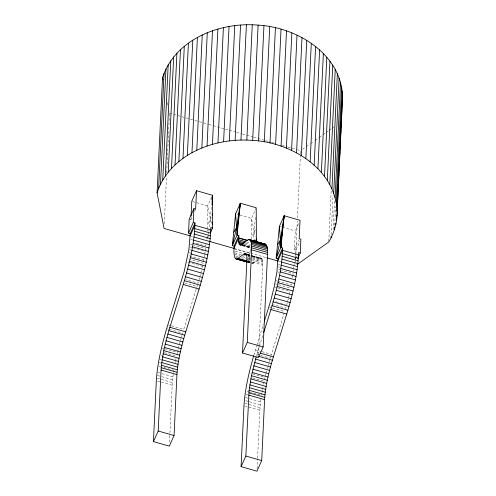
<?xml version="1.0" encoding="UTF-8"?>
<svg xmlns="http://www.w3.org/2000/svg" width="496" height="496" viewBox="0 0 496 496"><rect width="100%" height="100%" fill="white"/><g stroke="black" fill="none" stroke-linecap="round" stroke-linejoin="round"><path stroke-width="0.37" stroke-dasharray="2.48 1.86" d="M207.694 228.991L207.638 205.859L212.09 195.908M251.491 239.295L251.46 218.383L255.917 208.432M259.011 344.441L262.756 265.013C262.657 262.799 263.246 259.885 261.435 258.218L247.244 254.206M250.536 249.327C249.271 253.059 249.631 257.362 250.337 261.237M164.281 223.789L166.544 175.832M166.693 172.738L169.502 113.181L169.204 111.668M169.496 442.296L169.899 433.808M169.936 433.039L172.193 385.212L173.259 374.282M189.168 219.269L190.892 219.765L191.041 216.69M258.503 355.235L258.974 345.216M257.077 468.887L257.548 458.856M257.585 458.087L259.842 410.26L260.989 398.703M293.533 268.131L293.595 266.811M295.926 254.448L296.143 249.841L294.419 249.345L295.287 230.907L298.852 222.946M295.523 258.943L295.628 256.624M295.666 255.849L295.777 253.53M295.814 252.755L297.309 221.042M297.457 217.949L300.446 154.523M300.483 153.748L300.632 150.654L297.65 149.804M295.709 259.061L295.889 255.217M328.805 241.199L331.173 190.923M331.192 234.732L333.058 195.281M333.157 229.698L334.583 199.535M334.732 225.351L335.606 206.782M205.803 244.522L205.704 246.059L196.323 243.381M293.353 271.107L293.452 269.57M211.414 207.247L209.262 228.197M255.421 217.521L253.289 239.233M205.239 250.542L205.474 248.552L193.93 245.253M292.888 275.59L293.124 273.6L281.579 270.301M208.041 237.131L208.351 234.899M208.45 234.155L208.754 231.923M208.859 231.179L209.163 228.941M204.767 254.002L205.158 251.205L193.614 247.907M292.609 277.655L292.807 276.253L291.363 275.838M173.538 372.347L173.829 370.382M204.29 256.94L204.643 254.739M261.938 392.708L261.479 395.43L249.934 392.131M203.366 261.882L203.961 258.769M291.611 283.817L291.394 285.039L279.124 281.536M262.049 392.026L262.564 389.217M175.187 362.743L175.472 361.299M262.694 388.511L262.979 387.066M175.764 359.854L176.08 358.372M202.126 267.697L203.118 263.14L188.691 259.017M263.568 384.158L265.05 377.444L250.623 373.314M176.892 354.652L177.401 352.396L165.137 348.886M289.317 294.723L290.079 291.425M177.556 351.757L178.169 349.215M265.36 376.173L265.968 373.624M200.849 273.023L201.506 270.345M288.498 298.071L289.156 295.393M178.318 348.576L179.137 345.371M266.135 372.986L266.619 371.058M199.969 276.396L200.496 274.369M287.618 301.444L288.325 298.747M179.298 344.726L179.986 342.147M267.288 368.485L267.635 367.195M199.039 279.781L199.597 277.754M286.688 304.829L287.246 302.802M180.327 340.857L181.046 338.278M267.976 365.905L268.516 363.971M198.456 281.809L198.065 283.16L185.795 279.651M286.105 306.857L285.715 308.208L273.445 304.705M181.406 336.982L181.784 335.699M181.97 335.054L182.534 333.126L170.271 329.617M253.747 355.564L256.63 346.115M269.061 362.03L269.619 360.102M171.442 325.785L183.706 329.294L197.451 285.169M259.135 347.181L256.506 355.694L257.945 356.109M270.574 356.897L270.184 358.174L254.312 353.636M270.773 356.258L284.233 313.032M256.86 345.377L263.531 323.987M259.365 346.444L262.812 335.383M211.339 217.62L207.632 224.545M255.403 229.549L254.206 232.531L251.453 237.069M190.892 219.765L192.677 215.779M194.754 211.135L195.647 209.145M206.603 239.109L208.382 235.123M249.829 252.96L250.424 251.633M294.419 249.345L298.573 240.058M296.143 249.841L300.006 241.217M294.953 260.524L295.845 258.534M296.143 257.87L297.327 255.217M293.954 264.821L294.55 263.494M294.847 262.83L295.734 260.84M247.82 262.365L252.78 263.599L259.817 258.621L261.435 258.218M302.492 149.327L305.604 147.107M306.224 146.667L309.957 144.007M310.577 143.561L314.309 140.901M314.929 140.461L318.661 137.801M319.281 137.361L322.388 135.141M323.014 134.701L325.5 132.928M326.12 132.482L328.606 130.708M329.232 130.268L331.719 128.495M332.339 128.049L334.205 126.722M169.502 113.181L189.615 118.928M190.359 119.139L194.085 120.206M194.829 120.423L198.555 121.483M199.299 121.7L208.239 124.254M208.99 124.465L224.632 128.935M225.376 129.152L235.811 132.128M236.555 132.345L241.769 133.833M242.513 134.044L252.948 137.026M253.692 137.243L264.864 140.436M265.614 140.647L270.828 142.135M271.572 142.352L274.555 143.201M282.001 145.334L287.215 146.822M287.965 147.033L296.906 149.587M192.485 201.531L207.638 205.859L211.383 223.646M237.032 214.26L239.196 214.88M239.915 215.084L251.46 218.383L255.409 236.896M279.415 226.368L281.579 226.988M282.298 227.193L295.287 230.907M246.593 241.986L250.195 243.021M245.185 242.966L250.238 244.41M244.578 243.951L250.35 245.607M243.331 244.528L250.542 246.593M243.077 244.943L250.294 247.008M242.873 245.092L250.809 247.361M243.201 245.514L250.412 247.578M242.494 245.439L250.43 247.702M241.936 245.446L250.598 247.919M242.184 245.557L250.84 248.031M190.135 235.898L193.124 236.735M233.957 248.422L266.879 257.815M278.802 261.218L281.04 261.857M234.664 248.967L249.817 253.295M247.411 254.417L251.745 255.657M252.464 255.862L261.845 258.546M235.327 251.162L243.263 253.431M247.43 254.547L251.757 255.787M252.476 255.992L260.419 258.261M247.033 254.764L262.186 259.092M247.554 255.118L251.881 256.358M252.6 256.562L259.817 258.621M248.019 255.738L251.627 256.773M252.352 256.978L262.452 259.867M190.7 239.419L192.863 240.039M278.349 264.467L280.513 265.087M234.627 252.755L243.288 255.229M244.007 255.434L245.452 255.849M248.341 256.674L249.779 257.083M248.211 256.73L251.819 257.759M252.545 257.963L262.644 260.853M248.329 257.92L251.937 258.949M252.656 259.16L262.756 262.043M234.732 254.349L239.785 255.793M242.668 256.618L249.885 258.683M278.2 266.78L279.645 267.189M247.647 259.104L251.974 260.344M252.693 260.549L262.799 263.438M235.637 255.942L238.526 256.767M241.409 257.591L250.071 260.065M235.904 257.114L237.348 257.523M248.167 260.617L249.612 261.026M190.321 244.218L193.204 245.043M278.69 269.477L280.854 270.097M248.329 260.89L249.767 261.305M252.656 262.13L262.756 265.013M247.733 261.026L251.342 262.055M252.061 262.26L254.225 262.88M247.789 261.349L249.953 261.969M247.702 261.708L251.305 262.737M252.03 262.948L253.475 263.357M248.211 262.062L249.649 262.477M247.727 262.155L251.336 263.184M190.005 246.872L192.894 247.696M277.655 271.92L279.099 272.335M189.615 249.674L191.053 250.089M189.137 252.607L192.746 253.642M189.311 255.868L203.744 259.991M276.241 280.711L278.405 281.325M275.615 283.861L277.779 284.481M278.504 284.685L290.768 288.188M187.996 262.254L202.424 266.377M274.927 287.091L277.09 287.711M277.81 287.916L289.354 291.22M275.869 301.735L285.25 304.42M184.779 283.005L197.042 286.508M269.545 307.229L271.709 307.849M272.428 308.053L284.692 311.556M168.553 324.961L170.717 325.581M255.483 349.804L261.256 351.453M261.975 351.664L271.355 354.342M257.523 352.346L258.968 352.761M167.381 328.792L169.551 329.412M162.254 348.062L164.418 348.682M164.281 352.65L176.551 356.159M252.656 377.902L264.201 381.207M161.33 355.725L164.219 356.55M159.892 359.135L161.336 359.544M159.247 362.65L160.692 363.06M158.677 366.048L160.84 366.668M163.73 367.493L173.11 370.171M247.051 391.307L249.215 391.921M245.836 394.37L248 394.99M157.778 372.459L161.386 373.488M162.105 373.693L172.93 376.786M245.427 397.507L260.58 401.834M157.449 375.435L161.057 376.464M161.777 376.675L172.602 379.769M245.818 400.687L248.707 401.518M249.426 401.723L260.251 404.817M157.201 378.25L172.354 382.577M244.85 403.298L260.003 407.625M157.759 381.089L160.648 381.914M161.367 382.118L172.193 385.212M244.689 405.933L259.842 410.26M251.584 263.364L252.148 263.599M167.425 102.598L168.014 105.623M207.706 229.729L207.731 231.21M207.805 236.4L207.843 238.619"/><path stroke-width="0.74" d="M210.515 232.649L212.592 228.005L212.387 195.244L196.515 190.706L191.766 201.32L191.078 215.921M297.061 264.579L328.767 241.974C334.304 232.748 337.367 222.016 337.125 211.234L342.556 95.982C340.715 53.673 296.831 27.28 258.118 25.11C220.255 21.824 175.28 38.998 162.527 77.661L157.096 192.913L164.064 228.433L190.142 235.885L194.885 225.283L210.757 229.815M337.038 215.779L342.556 95.982M241.459 245.346C237.107 244.553 239.146 238.508 238.818 235.501L237.094 235.005L235.588 213.844L240.337 203.23L256.215 207.768L256.42 240.529L255.824 241.856M249.302 239.556L265.174 244.094C268.423 246.165 267.282 251.106 267.511 254.398L263.147 346.933L258.391 357.554L242.519 353.016L247.268 342.401L251.633 249.86C251.534 246.555 252.259 242.463 249.866 239.791C245.904 238.644 243.846 245.16 240.021 244.937M212.028 205.009L212.387 195.244L212.021 199.745M157.096 192.913L158.621 188.548L164.058 73.296M158.621 188.548L160.506 184.283L165.943 69.031M160.506 184.283L162.75 180.122L168.181 64.871M162.75 180.122L165.329 176.086L170.767 60.834M212.592 228.005L210.868 227.515C210.298 248.502 205.115 269.043 199.088 289.05L185.746 331.836C181.542 345.768 177.903 360.022 176.942 374.598L174.065 435.538L169.316 446.152L153.444 441.614L156.314 380.674C157.567 361.621 162.335 342.978 167.834 324.756L184.097 271.858L188.889 249.469L190.241 233.591L194.99 222.977L193.266 222.481L193.917 208.655L195.647 209.145L196.515 190.706M165.329 176.086L168.249 172.199L173.681 56.947M153.444 441.614L158.193 430.999L161.07 370.059C162.025 355.489 165.67 341.229 169.874 327.298L183.21 284.512C189.236 264.511 194.426 243.964 194.99 222.977M168.249 172.199L171.486 168.466L176.917 53.215M171.486 168.466L175.026 164.908L180.463 49.656M175.026 164.908L178.864 161.541L184.295 46.295M178.864 161.541L182.974 158.379L188.412 43.127M182.974 158.379L187.352 155.434L192.783 40.182M187.352 155.434L191.964 152.718L197.396 37.467M190.241 233.591L188.517 233.101L189.168 219.269L193.917 208.655M191.964 152.718L196.8 150.238L202.238 34.987M196.8 150.238L201.841 148.013L207.278 32.761M201.841 148.013L207.061 146.041L212.499 30.789M207.061 146.041L212.443 144.342L217.88 29.09M212.443 144.342L217.967 142.916L223.398 27.664M217.967 142.916L223.603 141.769L229.034 26.517M223.603 141.769L229.332 140.907L234.763 25.656M229.332 140.907L235.123 140.331L240.56 25.079M238.818 235.501L234.069 246.115L233.907 252.551L234.459 256.699L235.222 258.348L236.276 259.061L247.008 261.95M235.123 140.331L240.963 140.052L246.4 24.8M240.963 140.052L246.828 140.064L252.259 24.812M242.519 353.016L246.884 260.474C246.779 258.261 247.374 255.347 245.557 253.685L243.945 254.088L236.902 259.061M337.125 211.234C335.277 168.925 291.394 142.532 252.687 140.362L258.118 25.11M297.867 258.36L300.241 253.053L298.518 252.563C297.947 273.55 292.764 294.091 286.738 314.098L273.395 356.884C269.192 370.816 265.552 385.07 264.591 399.646L261.714 460.586L256.965 471.2L241.093 466.662L243.964 405.722C245.043 388.672 249.085 371.95 253.747 355.564M258.515 140.957L263.946 25.705M254.622 241.571L254.69 240.039L256.42 240.529L256.215 238.334M241.093 466.662L245.842 456.047L249.097 390.302L251.447 375.714L256.116 357.046M264.294 141.837L269.725 26.586M269.991 143.003L275.429 27.751M275.596 144.454L281.027 29.202M281.071 146.171L286.508 30.919M300.241 253.053L300.892 239.221L299.169 238.731L300.037 220.292L284.165 215.754L279.415 226.368L280.916 247.529L282.639 248.025L277.89 258.639L276.935 271.715L274.201 286.886L270.816 300.297L264.219 321.774M286.409 148.161L291.84 32.91M263.736 332.432C272.347 304.978 281.821 277.072 282.639 248.025M291.574 150.406L297.011 35.154M296.552 152.898L301.99 37.646M301.32 155.632L306.757 40.381M305.858 158.596L311.296 43.344M310.155 161.777L315.586 46.525M314.179 165.156L319.616 49.904M317.924 168.721L323.361 53.475M321.377 172.465L326.808 57.214M324.508 176.365L329.945 61.113M327.323 180.408L332.76 65.156M329.797 184.58L335.234 69.328M331.929 188.852L337.361 73.606M331.049 237.826L331.123 236.276M333.703 193.223L339.134 77.971M335.116 197.662L340.547 82.41M334.546 229.214L334.657 226.895M336.158 202.157L341.589 86.905M335.749 224.787L335.823 223.243M336.827 206.689L342.265 91.438M336.586 220.305L336.803 215.661M337.02 211.023L337.311 204.836M337.528 200.192L337.788 194.779M338.043 189.36L338.297 183.948M338.514 179.31L338.774 173.891M339.028 168.479L339.283 163.066M339.5 158.422L339.791 152.235M340.014 147.597L340.268 142.178M340.523 136.766L340.777 131.353M340.994 126.709L341.254 121.297M341.508 115.878L341.763 110.465M235.588 213.844L232.339 245.625L237.094 235.005L237.807 224.521L240.337 203.23L236.604 227.503L232.339 245.625L234.069 246.115M279.415 226.368L276.167 258.149L280.916 247.529L281.629 237.045L284.165 215.754L280.432 240.027L276.167 258.149L277.89 258.639M237.094 235.005L240.337 203.23M280.916 247.529L284.165 215.754M342.017 105.053L342.476 100.527M212.059 215.165L212.381 213.931M238.607 221.421L236.604 227.503L233.858 232.041M282.435 233.945L280.432 240.027L277.679 244.565M188.517 233.101L193.266 222.481M233.957 248.422L238.706 237.807L247.368 240.281M254.095 241.366L254.69 240.039M277.785 260.946L282.534 250.331L298.406 254.863M263.853 244.336L265.174 244.094M246.828 140.064L252.687 140.362M249.866 239.791L265.738 244.33M248.67 239.556L264.548 244.094M250.356 240.269L266.228 244.807M250.771 240.982L266.65 245.514M238.694 238.142L247.349 240.616M251.119 241.918L266.991 246.456M251.379 243.09L267.251 247.622M238.65 239.717L245.867 241.781M251.565 244.472L267.437 249.011M194.73 228.594L210.602 233.132M238.694 241.112L244.466 242.761M282.379 253.642L298.251 258.18M238.805 242.302L243.139 243.542M251.67 246.072L267.542 250.604M238.998 243.294L242.606 244.323M194.568 231.229L210.44 235.767M282.218 256.277L298.09 260.815M239.264 244.063L241.434 244.683M251.695 247.87L267.567 252.408M239.605 244.615L241.05 245.024M251.633 249.86L267.511 254.398M194.32 234.044L210.192 238.576M281.97 259.092L297.842 263.624M209.51 241.422L234.1 248.446M266.879 257.815L278.058 261.008M193.992 237.02L209.864 241.558M281.641 262.068L297.513 266.606M245.08 253.586L246.524 254.002M244.54 253.723L246.704 254.343M243.945 254.088L246.828 254.913M193.576 240.151L209.455 244.689M281.226 265.199L297.104 269.737M193.087 243.424L208.959 247.963M280.736 268.472L296.608 273.011M238.353 258.342L247.008 260.822M237.596 258.819L246.977 261.504M238.105 259.172L240.275 259.792M241.713 260.208L243.877 260.822M245.322 261.237L247.485 261.857M235.712 258.825L247.256 262.124M192.516 246.828L208.394 251.367M280.166 271.876L296.044 276.415M191.871 250.344L207.75 254.882M279.521 275.392L295.399 279.93M191.158 253.958L207.03 258.49M278.808 279.006L294.68 283.538M190.371 257.653L206.243 262.186M278.02 282.701L293.892 287.234M189.515 261.417L205.387 265.949M277.165 286.465L293.037 290.997M188.598 265.23L204.47 269.762M276.247 290.278L292.119 294.816M187.624 269.08L203.496 273.618M275.274 294.128L291.146 298.666M186.589 272.949L202.467 277.487M274.238 297.997L290.117 302.535M185.51 276.824L201.382 281.356M273.16 301.872L289.032 306.404M184.382 280.68L200.254 285.219M272.031 305.728L287.903 310.267M183.21 284.512L199.088 289.05M270.859 309.56L286.738 314.098M247.268 342.401L263.147 346.933M169.874 327.298L185.746 331.836M260.406 353.171L273.395 356.884M168.857 330.646L184.729 335.184M258.67 356.314L272.378 360.232M167.877 334.025L183.749 338.563M255.527 359.073L271.399 363.611M166.947 337.41L182.819 341.949M254.597 362.458L270.469 366.997M166.067 340.783L181.945 345.321M253.716 365.831L269.595 370.369M165.249 344.131L181.121 348.669M252.898 369.179L268.77 373.717M164.492 347.429L180.364 351.968M252.142 372.477L268.014 377.016M163.798 350.666L179.67 355.204M251.447 375.714L267.319 380.252M163.178 353.815L179.05 358.354M250.827 378.863L266.699 383.402M162.626 356.866L178.498 361.404M250.275 381.914L266.147 386.452M162.155 359.805L178.027 364.337M249.804 384.853L265.676 389.385M161.758 362.601L177.63 367.139M249.407 387.649L265.279 392.187M161.448 365.254L177.32 369.793M249.097 390.302L264.969 394.841M161.212 367.747L177.091 372.279M248.862 392.795L264.74 397.333M161.07 370.059L176.942 374.598M248.719 395.107L264.591 399.646M158.193 430.999L174.065 435.538M245.842 456.047L261.714 460.586M162.527 77.661L162.973 79.93M212.052 222.152L212.257 224.347"/></g></svg>
